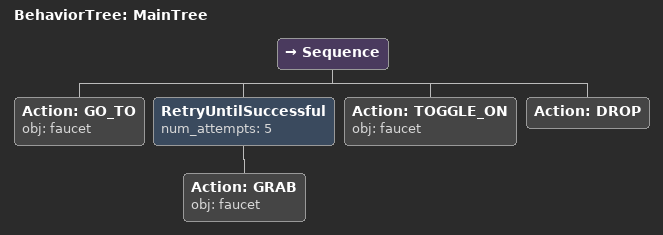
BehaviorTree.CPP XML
<root main_tree_to_execute="MainTree">
  <BehaviorTree ID="MainTree">
    <Sequence>
      <!-- Go to faucet -->
      <Action ID="GO_TO" obj="faucet" />
      <!-- Retry GRASP faucet up to 5 attempts -->
      <RetryUntilSuccessful num_attempts="5">
        <!-- Grasp faucet -->
        <Action ID="GRAB" obj="faucet" />
      </RetryUntilSuccessful>
      <!-- Grab faucet -->
      <Action ID="TOGGLE_ON" obj="faucet" />
      <!-- Release -->
      <Action ID="DROP" />
    </Sequence>
  </BehaviorTree>
</root>
